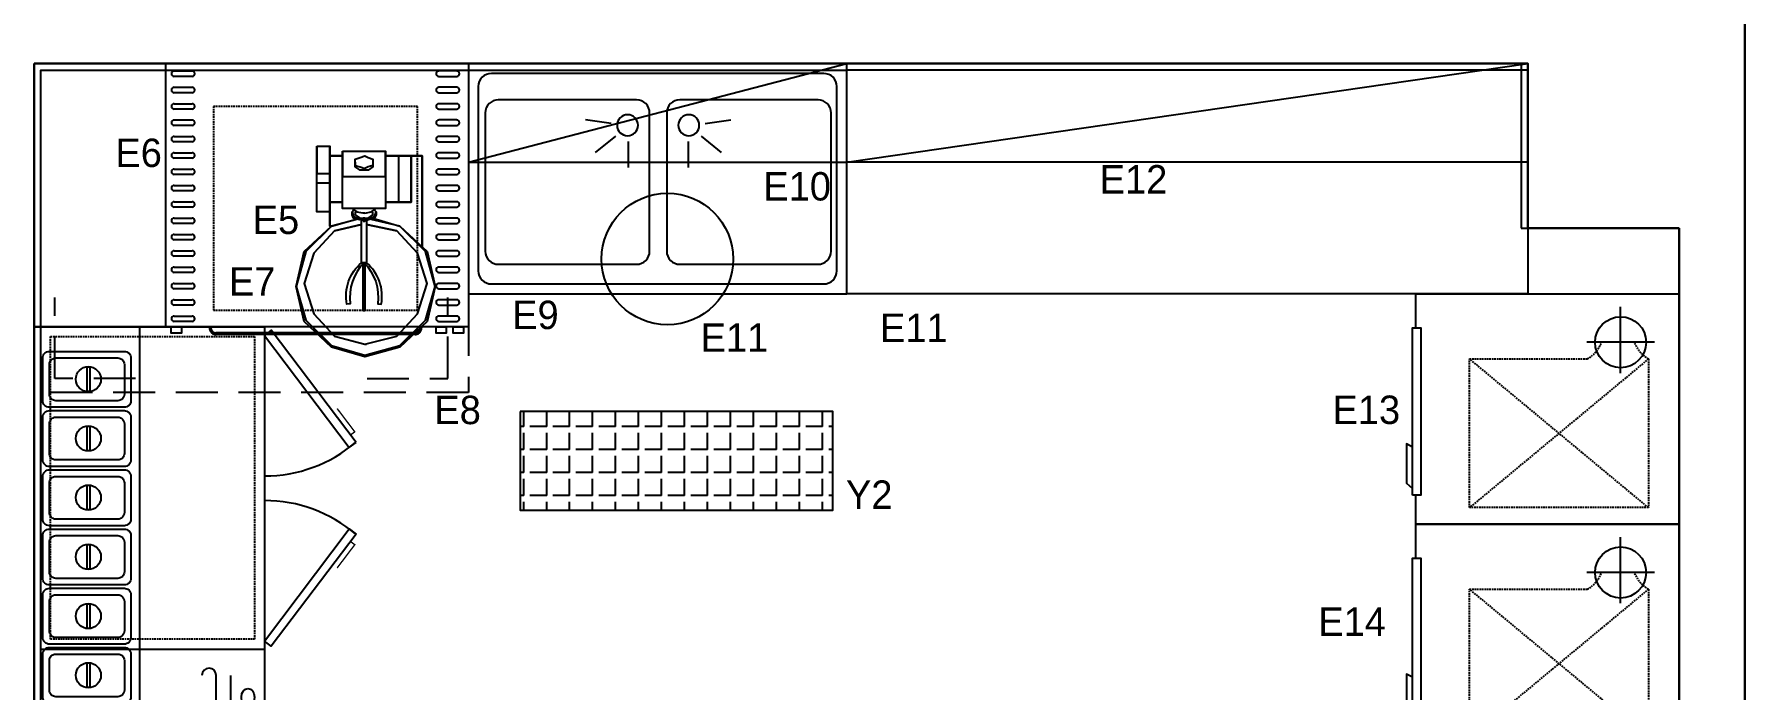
# Model space of a CAD drawing. Header units: centimetres. Extents: x 10321 to 16377, y 5009 to 10690.
# Drawn here: x 13351 to 13871, y 7397 to 7596 of the extents above; entities that cross this region are included whole.
import ezdxf
from ezdxf.enums import TextEntityAlignment as Align

# ---------------------------------------------------------------- set-up
doc = ezdxf.new("R2010")
doc.units = ezdxf.units.CM
doc.header["$MEASUREMENT"] = 0
doc.linetypes.add('DASHED', pattern=[0.75, 0.5, -0.25])
doc.linetypes.add('HIDDENX2', pattern=[19.05, 12.7, -6.35])
doc.layers.add('CIHAZ', color=2, linetype='Continuous')
doc.layers.add('MUTFAKEKİPMAN', color=1, linetype='Continuous')
doc.layers.add('xxx_Auto_Duvar_Duvar Plan Kesit', color=7, linetype='Continuous', lineweight=30)
doc.styles.add('TAKSİM', font='GOTHIC.TTF', dxfattribs={"height": 20})

# ---------------------------------------------------------------- blocks, each defined once
blk = doc.blocks.new('A$C65ED232B')
at = {"layer": 'MUTFAKEKİPMAN', "linetype": 'ByBlock', "flags": 128}
for points in [[(77.32, 42.72), (72.88, 57.82), (58.67, 72.97), (39.13, 77.41), (19.59, 72.97), (5.33, 57.82), (0, 38.24), (5.33, 19.59), (19.59, 4.44), (39.13, 0), (20.47, 5.33), (6.22, 19.59), (0.89, 38.24), (6.22, 57.82), (20.47, 72.04), (39.13, 77.41), (58.67, 72.04), (72.88, 57.82), (76.44, 41.83)], [(7.11, 38.24), (11.55, 56.05), (24.03, 67.6), (40.9, 72.97), (57.78, 67.6), (70.22, 56.05)], [(86.25, 57.82), (86.25, 56.94)], [(112.01, 57.82), (112.01, 56.94)], [(82.65, 25.8), (83.54, 25.8), (87.14, 25.8), (91.58, 25.8), (96.02, 25.8), (100.46, 25.8), (100.46, 49.83), (114.68, 49.83), (100.46, 49.83), (96.02, 49.83), (91.58, 49.83), (87.14, 49.83), (83.54, 49.83), (82.65, 49.83)], [(100.46, 49.83), (96.02, 49.83), (91.58, 49.83), (87.14, 49.83), (83.54, 49.83), (82.65, 49.83), (82.65, 25.8), (83.54, 25.8), (87.14, 25.8), (91.58, 25.8), (96.02, 25.8), (100.46, 25.8)], [(112.01, 56.94), (104.02, 56.94), (94.24, 56.94), (86.25, 56.94)], [(112.01, 56.94), (104.02, 56.94), (94.24, 56.94), (86.25, 56.94)], [(114.68, 25.8), (114.68, 49.83)], [(70.22, 21.36), (57.78, 9.81), (40.9, 4.44), (24.03, 9.81), (11.55, 21.36), (7.11, 38.24), (7.11, 39.13)], [(25.8, 37.35), (32.91, 37.35), (42.68, 37.35), (52.45, 37.35), (42.68, 37.35), (32.91, 37.35), (25.8, 37.35), (25.8, 38.24)], [(75.55, 39.13), (53.34, 39.13), (52.45, 39.13), (52.45, 38.24), (52.45, 37.35), (52.45, 36.46), (53.34, 36.46), (75.55, 36.46)], [(76.44, 38.24), (77.32, 40.9), (78.21, 43.61), (80.88, 44.5), (79.1, 44.5), (77.32, 43.61), (76.44, 40.9), (75.55, 38.24)], [(75.55, 37.35), (75.55, 38.24), (76.44, 34.69), (77.32, 32.02), (79.1, 31.13), (80.88, 31.13), (78.21, 32.02), (77.32, 34.69), (76.44, 38.24), (76.44, 37.35)], [(77.32, 38.24), (77.32, 40.02), (79.1, 42.72), (80.88, 42.72)], [(80.88, 32.91), (79.1, 32.91), (77.32, 35.57), (77.32, 38.24), (77.32, 37.35)], [(82.65, 31.13), (80.88, 33.8), (79.99, 38.24), (80.88, 41.83), (82.65, 44.5)], [(79.99, 38.24), (79.99, 37.35)], [(81.77, 43.61), (80.88, 44.5)], [(108.46, 32.91), (110.23, 32.91), (111.12, 35.57), (112.01, 38.24), (111.12, 40.02), (110.23, 42.72), (108.46, 42.72), (106.68, 42.72), (105.79, 42.72), (104.02, 40.02), (104.02, 38.24), (104.02, 35.57), (105.79, 32.91), (106.68, 32.91)], [(108.46, 42.72), (106.68, 42.72), (105.79, 40.02), (104.9, 38.24)], [(106.68, 32.91), (105.79, 35.57), (104.9, 38.24), (104.9, 37.35)], [(76.44, 33.8), (72.88, 19.59), (58.67, 5.33), (39.13, 0), (58.67, 4.44), (72.88, 19.59), (76.44, 32.91)], [(80.88, 31.13), (81.77, 32.02)], [(80.88, 18.7), (81.77, 18.7), (85.36, 18.7), (90.69, 18.7), (96.91, 18.7), (102.24, 18.7), (108.46, 18.7), (113.79, 18.7), (116.45, 18.7), (117.34, 18.7), (116.45, 18.7), (113.79, 18.7), (108.46, 18.7), (102.24, 18.7)], [(96.91, 11.59), (96.91, 18.7), (90.69, 18.7), (85.36, 18.7), (81.77, 18.7), (80.88, 18.7), (80.88, 11.59), (81.77, 11.59), (85.36, 11.59), (90.69, 11.59), (96.91, 11.59), (102.24, 11.59), (108.46, 11.59), (113.79, 11.59), (116.45, 11.59)], [(80.88, 11.59), (81.77, 11.59), (85.36, 11.59), (90.69, 11.59), (96.91, 11.59), (102.24, 11.59)], [(116.45, 11.59), (113.79, 11.59), (108.46, 11.59), (102.24, 11.59), (102.24, 18.7), (96.91, 18.7)], [(117.34, 11.59), (117.34, 18.7)]]:
    blk.add_lwpolyline(points, dxfattribs=at)
for points in [[(61.34, 70.26), (112.01, 70.26)], [(112.01, 70.26), (112.01, 64.04)], [(86.25, 56.94), (86.25, 64.04), (112.01, 64.04), (112.01, 56.94), (112.01, 64.04), (86.25, 64.04)], [(86.25, 56.94), (86.25, 57.82)], [(112.01, 56.94), (112.01, 57.82)], [(73.77, 39.13), (70.22, 56.05)], [(86.25, 49.83), (86.25, 56.94)], [(112.01, 56.94), (112.01, 49.83)], [(25.8, 38.24), (32.91, 38.24), (42.68, 38.24), (52.45, 38.24), (42.68, 38.24), (32.91, 38.24)], [(70.22, 21.36), (73.77, 36.46)], [(108.46, 32.91), (106.68, 32.91)], [(86.25, 18.7), (86.25, 25.8)], [(114.68, 25.8), (100.46, 25.8)], [(112.01, 25.8), (112.01, 18.7)], [(80.88, 18.7), (72.88, 18.7)], [(117.34, 11.59), (116.45, 11.59)]]:
    blk.add_lwpolyline(points, close=True, dxfattribs=at)
for points in [[(52.45, 39.13), (52.45, 37.8, 0.235134), (29.6, 45.43), (29.26, 47.4, -0.269873)], [(52.45, 36.47), (52.45, 37.8, -0.235134), (29.6, 30.17), (29.26, 28.2, 0.269873)]]:
    blk.add_lwpolyline(points, format="xyb", close=True, dxfattribs=at)
blk = doc.blocks.new('A$C69144682')
at = {"layer": 'MUTFAKEKİPMAN'}
for points in [[(0, 82.35), (92, 82.35), (92, 2.35), (0, 2.35)], [(1.67, 2.35), (4.73, 2.35), (4.73, 0.44), (1.67, 0.44)], [(82.21, 2.35), (85.28, 2.35), (85.28, 0.44), (82.21, 0.44)], [(87.4, 2.35), (90.46, 2.35), (90.46, 0.44), (87.4, 0.44)]]:
    blk.add_lwpolyline(points, close=True, dxfattribs=at)
for points in [[(2.52, 80.1), (8.02, 80.1)], [(8.02, 78.47), (2.52, 78.47)], [(88.48, 80.1), (82.98, 80.1)], [(82.98, 78.47), (88.48, 78.47)], [(2.52, 75.13), (8.02, 75.13)], [(8.02, 73.5), (2.52, 73.5)], [(88.48, 75.13), (82.98, 75.13)], [(82.98, 73.5), (88.48, 73.5)], [(2.52, 70.16), (8.02, 70.16)], [(8.02, 68.53), (2.52, 68.53)], [(88.48, 70.16), (82.98, 70.16)], [(82.98, 68.53), (88.48, 68.53)], [(2.52, 65.2), (8.02, 65.2)], [(8.02, 63.57), (2.52, 63.57)], [(88.48, 65.2), (82.98, 65.2)], [(82.98, 63.57), (88.48, 63.57)], [(2.52, 60.23), (8.02, 60.23)], [(8.02, 58.6), (2.52, 58.6)], [(88.48, 60.23), (82.98, 60.23)], [(82.98, 58.6), (88.48, 58.6)], [(2.52, 55.26), (8.02, 55.26)], [(8.02, 53.63), (2.52, 53.63)], [(88.48, 55.26), (82.98, 55.26)], [(82.98, 53.63), (88.48, 53.63)], [(2.52, 50.3), (8.02, 50.3)], [(8.02, 48.67), (2.52, 48.67)], [(88.48, 50.3), (82.98, 50.3)], [(82.98, 48.67), (88.48, 48.67)], [(2.52, 45.33), (8.02, 45.33)], [(8.02, 43.7), (2.52, 43.7)], [(88.48, 45.33), (82.98, 45.33)], [(82.98, 43.7), (88.48, 43.7)], [(2.52, 40.36), (8.02, 40.36)], [(8.02, 38.73), (2.52, 38.73)], [(88.48, 40.36), (82.98, 40.36)], [(82.98, 38.73), (88.48, 38.73)], [(2.52, 35.39), (8.02, 35.39)], [(8.02, 33.77), (2.52, 33.77)], [(88.48, 35.39), (82.98, 35.39)], [(82.98, 33.77), (88.48, 33.77)], [(2.52, 30.43), (8.02, 30.43)], [(8.02, 28.8), (2.52, 28.8)], [(88.48, 30.43), (82.98, 30.43)], [(82.98, 28.8), (88.48, 28.8)], [(2.52, 25.46), (8.02, 25.46)], [(8.02, 23.83), (2.52, 23.83)], [(88.48, 25.46), (82.98, 25.46)], [(82.98, 23.83), (88.48, 23.83)], [(2.52, 20.49), (8.02, 20.49)], [(8.02, 18.87), (2.52, 18.87)], [(88.48, 20.49), (82.98, 20.49)], [(82.98, 18.87), (88.48, 18.87)], [(2.52, 15.53), (8.02, 15.53)], [(8.02, 13.9), (2.52, 13.9)], [(2.52, 10.56), (8.02, 10.56)], [(88.48, 15.53), (82.98, 15.53)], [(82.98, 13.9), (88.48, 13.9)], [(88.48, 10.56), (82.98, 10.56)], [(8.02, 8.93), (2.52, 8.93)], [(2.52, 5.59), (8.02, 5.59)], [(82.98, 8.93), (88.48, 8.93)], [(88.48, 5.59), (82.98, 5.59)], [(8.02, 3.97), (2.52, 3.97)], [(82.98, 3.97), (88.48, 3.97)]]:
    blk.add_lwpolyline(points, dxfattribs=at)
at = {"layer": 'MUTFAKEKİPMAN', "linetype": 'DASHED'}
blk.add_lwpolyline([(14.51, 7.35), (76.51, 7.35), (76.51, 69.35), (14.51, 69.35)], close=True, dxfattribs=at)
at = {"layer": 'MUTFAKEKİPMAN', "linetype": 'HIDDENX2', "ltscale": 10}
for points in [[(77.26, 2.35), (77.77, 2.35), (77.77, 2, -0.414214), (75.77, 0), (15.25, 0, -0.414214), (13.25, 2), (13.25, 2.35), (13.76, 2.35)], [(77.26, 2.35, -0.472507), (75.77, 0.5), (15.25, 0.5, -0.472507), (13.76, 2.35)]]:
    blk.add_lwpolyline(points, format="xyb", dxfattribs=at)
at = {"layer": 'MUTFAKEKİPMAN'}
for centre, start, end in [((2.52, 79.28), 90, 270), ((8.02, 79.28), 270, 90), ((82.98, 79.28), 90, 270), ((88.48, 79.28), 270, 90), ((2.52, 74.32), 90, 270), ((8.02, 74.32), 270, 90), ((82.98, 74.32), 90, 270), ((88.48, 74.32), 270, 90), ((2.52, 69.35), 90, 270), ((8.02, 69.35), 270, 90), ((82.98, 69.35), 90, 270), ((88.48, 69.35), 270, 90), ((2.52, 64.38), 90, 270), ((8.02, 64.38), 270, 90), ((82.98, 64.38), 90, 270), ((88.48, 64.38), 270, 90), ((2.52, 59.41), 90, 270), ((8.02, 59.41), 270, 90), ((82.98, 59.41), 90, 270), ((88.48, 59.41), 270, 90), ((2.52, 54.45), 90, 270), ((8.02, 54.45), 270, 90), ((82.98, 54.45), 90, 270), ((88.48, 54.45), 270, 90), ((2.52, 49.48), 90, 270), ((8.02, 49.48), 270, 90), ((82.98, 49.48), 90, 270), ((88.48, 49.48), 270, 90), ((2.52, 44.51), 90, 270), ((8.02, 44.51), 270, 90), ((82.98, 44.51), 90, 270), ((88.48, 44.51), 270, 90), ((2.52, 39.55), 90, 270), ((8.02, 39.55), 270, 90), ((82.98, 39.55), 90, 270), ((88.48, 39.55), 270, 90), ((2.52, 34.58), 90, 270), ((8.02, 34.58), 270, 90), ((82.98, 34.58), 90, 270), ((88.48, 34.58), 270, 90), ((2.52, 29.61), 90, 270), ((8.02, 29.61), 270, 90), ((82.98, 29.61), 90, 270), ((88.48, 29.61), 270, 90), ((2.52, 24.65), 90, 270), ((8.02, 24.65), 270, 90), ((82.98, 24.65), 90, 270), ((88.48, 24.65), 270, 90), ((2.52, 19.68), 90, 270), ((8.02, 19.68), 270, 90), ((82.98, 19.68), 90, 270), ((88.48, 19.68), 270, 90), ((2.52, 14.71), 90, 270), ((2.52, 9.75), 90, 270), ((8.02, 14.71), 270, 90), ((8.02, 9.75), 270, 90), ((82.98, 14.71), 90, 270), ((82.98, 9.75), 90, 270), ((88.48, 14.71), 270, 90), ((88.48, 9.75), 270, 90), ((2.52, 4.78), 90, 270), ((8.02, 4.78), 270, 90), ((82.98, 4.78), 90, 270), ((88.48, 4.78), 270, 90)]:
    blk.add_arc(centre, 0.814, start, end, dxfattribs=at)
blk = doc.blocks.new('A$C1E6F04F7')
at = {"layer": 'MUTFAKEKİPMAN'}
for p, q in [((51.75, 71.93), (52.86, 79.74)), ((47.94, 70.7), (42.93, 76.8)), ((46.27, 66.79), (38.38, 66.79)), ((46.27, 48.56), (38.38, 48.56)), ((47.94, 44.66), (42.93, 38.56)), ((51.75, 43.42), (52.86, 35.61))]:
    blk.add_line(p, q, dxfattribs=at)
for points in [[(0, 0), (0, 115), (70, 115), (70, 0)], [(68, 0), (68, 115), (70, 115), (70, 0)]]:
    blk.add_lwpolyline(points, close=True, dxfattribs=at)
for points in [[(3, 7), (3, 108, -0.414214), (7, 112), (63, 112, -0.414214), (67, 108), (67, 7, -0.414214), (63, 3), (7, 3, -0.414214)], [(8.98, 64.27), (8.98, 106.27, -0.414214), (12.98, 110.27), (54.98, 110.27, -0.414214), (58.98, 106.27), (58.98, 64.27, -0.414214), (54.98, 60.27), (12.98, 60.27, -0.414214)], [(8.98, 9.08), (8.98, 51.08, -0.414214), (12.98, 55.08), (54.98, 55.08, -0.414214), (58.98, 51.08), (58.98, 9.08, -0.414214), (54.98, 5.08), (12.98, 5.08, -0.414214)]]:
    blk.add_lwpolyline(points, format="xyb", close=True, dxfattribs=at)
for centre in [(51.24, 66.99), (51.24, 48.37)]:
    blk.add_circle(centre, 3.19, dxfattribs=at)
blk = doc.blocks.new('A$C01E77913')
at = {"layer": 'MUTFAKEKİPMAN'}
for points in [[(2, 26.8), (15, 26.8, -0.414214), (17, 24.8), (17, 2, -0.414214), (15, 0), (2, 0, -0.414214), (0, 2), (0, 24.8, -0.414214)], [(4, 24.8), (13, 24.8, -0.414214), (15, 22.8), (15, 4, -0.414214), (13, 2), (4, 2, -0.414214), (2, 4), (2, 22.8, -0.414214)]]:
    blk.add_lwpolyline(points, format="xyb", close=True, dxfattribs=at)
blk.add_lwpolyline([(4.71, 14.27), (12.21, 14.27), (12.21, 13.52), (4.71, 13.52)], close=True, dxfattribs=at)
blk.add_circle((8.46, 13.87), 3.82, dxfattribs=at)
blk = doc.blocks.new('A$C7F572209')
at = {"layer": 'MUTFAKEKİPMAN'}
for p, q in [((2, 0), (2, 143)), ((55.32, 10.33), (55.32, 37)), ((59.66, 37), (59.66, 10.33)), ((62.97, 30.38), (63.14, 31.53)), ((63.14, 31.53), (63.6, 32.34)), ((63.6, 32.34), (64.24, 32.83)), ((64.24, 32.83), (64.97, 33)), ((64.97, 33), (65.71, 32.83)), ((65.71, 32.83), (66.35, 32.34)), ((66.35, 32.34), (66.8, 31.53)), ((66.8, 31.53), (66.97, 30.38)), ((63.14, 28.93), (62.97, 30.38)), ((63.6, 27.22), (63.14, 28.93)), ((64.24, 25.36), (63.6, 27.22)), ((66.35, 27.22), (65.71, 25.36)), ((66.8, 28.93), (66.35, 27.22)), ((66.97, 30.38), (66.8, 28.93)), ((64.24, 21.46), (63.6, 19.6)), ((64.97, 23.41), (64.24, 25.36)), ((64.97, 23.41), (64.24, 21.46)), ((65.71, 25.36), (64.97, 23.41)), ((65.71, 21.46), (64.97, 23.41)), ((66.35, 19.6), (65.71, 21.46)), ((63.14, 17.9), (62.97, 16.44)), ((62.97, 16.44), (63.14, 15.3)), ((63.6, 19.6), (63.14, 17.9)), ((66.8, 17.9), (66.35, 19.6)), ((66.97, 16.44), (66.8, 17.9)), ((66.8, 15.3), (66.97, 16.44)), ((63.14, 15.3), (63.6, 14.48)), ((63.6, 14.48), (64.24, 13.99)), ((64.24, 13.99), (64.97, 13.83)), ((64.97, 13.83), (65.71, 13.99)), ((65.71, 13.99), (66.35, 14.48)), ((66.35, 14.48), (66.8, 15.3))]:
    blk.add_line(p, q, dxfattribs=at)
for points in [[(70, 0), (0, 0), (0, 143), (70, 143)], [(32, 143), (32, 0), (0, 0), (0, 143)], [(97.82, 107.8), (72.05, 141.91), (70, 140.36), (95.77, 106.25)], [(97.82, 79.96), (72.05, 45.85), (70, 47.4), (95.77, 81.51)]]:
    blk.add_lwpolyline(points, close=True, dxfattribs=at)
at = {"layer": 'MUTFAKEKİPMAN', "linetype": 'DASHED'}
blk.add_lwpolyline([(5, 48), (5, 140), (67, 140), (67, 48)], close=True, dxfattribs=at)
at = {"layer": 'MUTFAKEKİPMAN', "const_width": 0.427}
for points in [[(96.12, 110.04), (97.44, 111.04), (93.18, 116.67), (92.09, 118.11)], [(96.12, 77.72), (97.44, 76.72), (93.18, 71.09), (92.09, 69.64)]]:
    blk.add_lwpolyline(points, dxfattribs=at)
at = {"layer": 'MUTFAKEKİPMAN'}
blk.add_lwpolyline([(2, 45), (70, 45)], dxfattribs=at)
for centre, radius, start, end in [((70, 140.36), 42.75, 270, 310.5092), ((70, 47.4), 42.75, 49.4908, 90), ((53.15, 37), 2.17, 0, 180), ((57.49, 10.33), 2.17, 180, 0)]:
    blk.add_arc(centre, radius, start, end, dxfattribs=at)
at = {"layer": 'MUTFAKEKİPMAN', "rotation": 270}
for p in [(2.6, 135.49), (2.6, 117.49), (2.6, 99.49), (2.6, 81.49), (2.6, 63.49), (2.6, 45.49), (2.6, 27.49)]:
    blk.add_blockref('A$C01E77913', p, dxfattribs=at)
blk = doc.blocks.new('A$C734D7A9C')
at = {"layer": 'CIHAZ', "color": 1}
for p, q in [((14.73, 75.33), (14.73, 54.78)), ((24.09, 65.06), (3.98, 65.06))]:
    blk.add_line(p, q, dxfattribs=at)
at = {"layer": 'CIHAZ', "color": 5, "linetype": 'DASHED'}
blk.add_line((65.01, 73.52), (19.82, 19.15), dxfattribs=at)
at = {"layer": 'CIHAZ', "color": 5}
for points in [[(61.2, 1.82), (10.36, 1.82), (10.36, 4.32), (61.2, 4.32)], [(59.2, 1.82), (46.6, 1.82), (45.6, 0), (57.6, 0)]]:
    blk.add_lwpolyline(points, close=True, dxfattribs=at)
at = {"layer": 'CIHAZ', "color": 1}
blk.add_circle((14.73, 65.06), 7.76, dxfattribs=at)
at = {"layer": 'MUTFAKEKİPMAN', "linetype": 'DASHED'}
for p, q in [((19.82, 73.52), (65.01, 73.52)), ((65.01, 73.52), (65.01, 19.15)), ((19.82, 19.15), (19.82, 54.92)), ((65.01, 19.15), (19.82, 19.15))]:
    blk.add_line(p, q, dxfattribs=at)
at = {"layer": 'MUTFAKEKİPMAN', "color": 5, "linetype": 'DASHED'}
blk.add_line((19.82, 73.52), (65.01, 19.15), dxfattribs=at)
at = {"layer": 'MUTFAKEKİPMAN'}
blk.add_lwpolyline([(10.36, 2.81), (0, 2.81), (0, 82.81), (70, 82.81), (70, 2.81), (61.2, 2.81)], dxfattribs=at)
at = {"layer": 'MUTFAKEKİPMAN', "linetype": 'DASHED'}
for centre, radius, start, end in [((11.6, 78.09), 9.4, 291.2079, 330.9566), ((11, 49.89), 10.16, 29.6907, 66.7752)]:
    blk.add_arc(centre, radius, start, end, dxfattribs=at)

msp = doc.modelspace()

# ---------------------------------------------------------------- hatches: boundary and pattern name
at = {"layer": 'MUTFAKEKİPMAN'}
h = msp.add_hatch(dxfattribs=at)
h.set_pattern_fill('ANGLE', color=256, angle=450)
h.set_pattern_definition([(90, (19380.7845, 5199.6416), (-6.985, -1e-14), [5.08, -1.905]), (180, (19380.7845, 5199.6416), (1e-14, -6.985), [5.08, -1.905])])
h.paths.add_polyline_path([(13593.36, 7451.32), (13593.36, 7481.32), (13498.36, 7481.32), (13498.36, 7451.32)])

# ---------------------------------------------------------------- linework, layer by layer
for p, q in [((13482.62, 7557.14), (13597.62, 7587.14)), ((13597.62, 7557.14), (13804.62, 7587.14))]:
    msp.add_line(p, q, dxfattribs=at)
for points in [[(13350.62, 7587.14), (13482.62, 7587.14), (13482.62, 7507.14), (13350.62, 7507.14)], [(13597.62, 7557.14), (13597.62, 7587.14), (13482.62, 7587.14), (13482.62, 7557.14)], [(13804.62, 7517.14), (13597.62, 7517.14), (13597.62, 7587.14), (13804.62, 7587.14)], [(13804.62, 7585.14), (13597.62, 7585.14), (13597.62, 7587.14), (13804.62, 7587.14)], [(13804.62, 7557.14), (13597.62, 7557.14), (13597.62, 7587.14), (13804.62, 7587.14)], [(13802.62, 7537.14), (13804.62, 7537.14), (13804.62, 7587.14), (13802.62, 7587.14)], [(13498.36, 7481.32), (13498.36, 7451.32), (13593.36, 7451.32), (13593.36, 7481.32)]]:
    msp.add_lwpolyline(points, close=True, dxfattribs=at)
at = {"layer": 'MUTFAKEKİPMAN', "linetype": 'HIDDENX2'}
msp.add_lwpolyline([(13350.62, 7587.14), (13482.62, 7587.14), (13482.62, 7487.14), (13350.62, 7487.14)], close=True, dxfattribs=at)
at = {"layer": 'MUTFAKEKİPMAN'}
msp.add_lwpolyline([(13352.62, 7507.14), (13352.62, 7585.14), (13482.62, 7585.14)], dxfattribs=at)
at = {"layer": 'MUTFAKEKİPMAN', "linetype": 'HIDDENX2'}
for points in [[(13381.45, 7491.43), (13356.87, 7491.43), (13356.87, 7516.01)], [(13451.79, 7491.43), (13476.37, 7491.43), (13476.37, 7516.01)]]:
    msp.add_lwpolyline(points, dxfattribs=at)
at = {"layer": 'MUTFAKEKİPMAN'}
msp.add_circle((13543.11, 7527.71), 20, dxfattribs=at)
at = {"layer": 'xxx_Auto_Duvar_Duvar Plan Kesit', "lineweight": 30}
for p, q in [((13870.62, 7632.67), (13870.62, 6792.14)), ((13350.62, 7064.14), (13350.62, 7587.14)), ((13350.62, 7587.14), (13804.62, 7587.14)), ((13455.62, 7587.14), (13804.62, 7587.14)), ((13804.62, 7587.14), (13804.62, 7537.14)), ((13804.62, 7537.14), (13850.62, 7537.14)), ((13850.62, 7537.14), (13850.62, 6792.14))]:
    msp.add_line(p, q, dxfattribs=at)

# ---------------------------------------------------------------- block references
at = {"layer": 'MUTFAKEKİPMAN'}
for name, p in [('A$C69144682', (13390.62, 7504.78)), ('A$C7F572209', (13350.62, 7364.14))]:
    msp.add_blockref(name, p, dxfattribs=at)
at = {"layer": 'MUTFAKEKİPMAN', "xscale": -1, "rotation": 270}
msp.add_blockref('A$C1E6F04F7', (13482.62, 7517.14), dxfattribs=at)
at = {"layer": 'MUTFAKEKİPMAN', "xscale": -0.5454545454545454, "yscale": 0.5454545454545454, "zscale": 0.5454545454545454, "rotation": 270}
msp.add_blockref('A$C65ED232B', (13430.26, 7497.99), dxfattribs=at)
at = {"layer": 'MUTFAKEKİPMAN', "rotation": 270}
for p in [(13767.81, 7517.14), (13767.81, 7447.14)]:
    msp.add_blockref('A$C734D7A9C', p, dxfattribs=at)

# ---------------------------------------------------------------- texts
at = {"style": 'TAKSİM'}
for s, p in [('E6', (13382.36, 7555.68)), ('E12', (13684.8, 7547.62)), ('E10', (13582.54, 7545.5)), ('E5', (13424.1, 7535.31)), ('E7', (13416.87, 7516.59)), ('E9', (13502.99, 7506.41)), ('E11', (13618.02, 7502.46)), ('E11', (13563.47, 7499.51)), ('E8', (13479.33, 7477.51)), ('E13', (13755.57, 7477.56)), ('Y2', (13604.45, 7451.76)), ('E14', (13751.25, 7413.15))]:
    msp.add_text(s, height=8.64, dxfattribs=at).set_placement(p, align=Align.CENTER)

doc.saveas('drawing.dxf')
